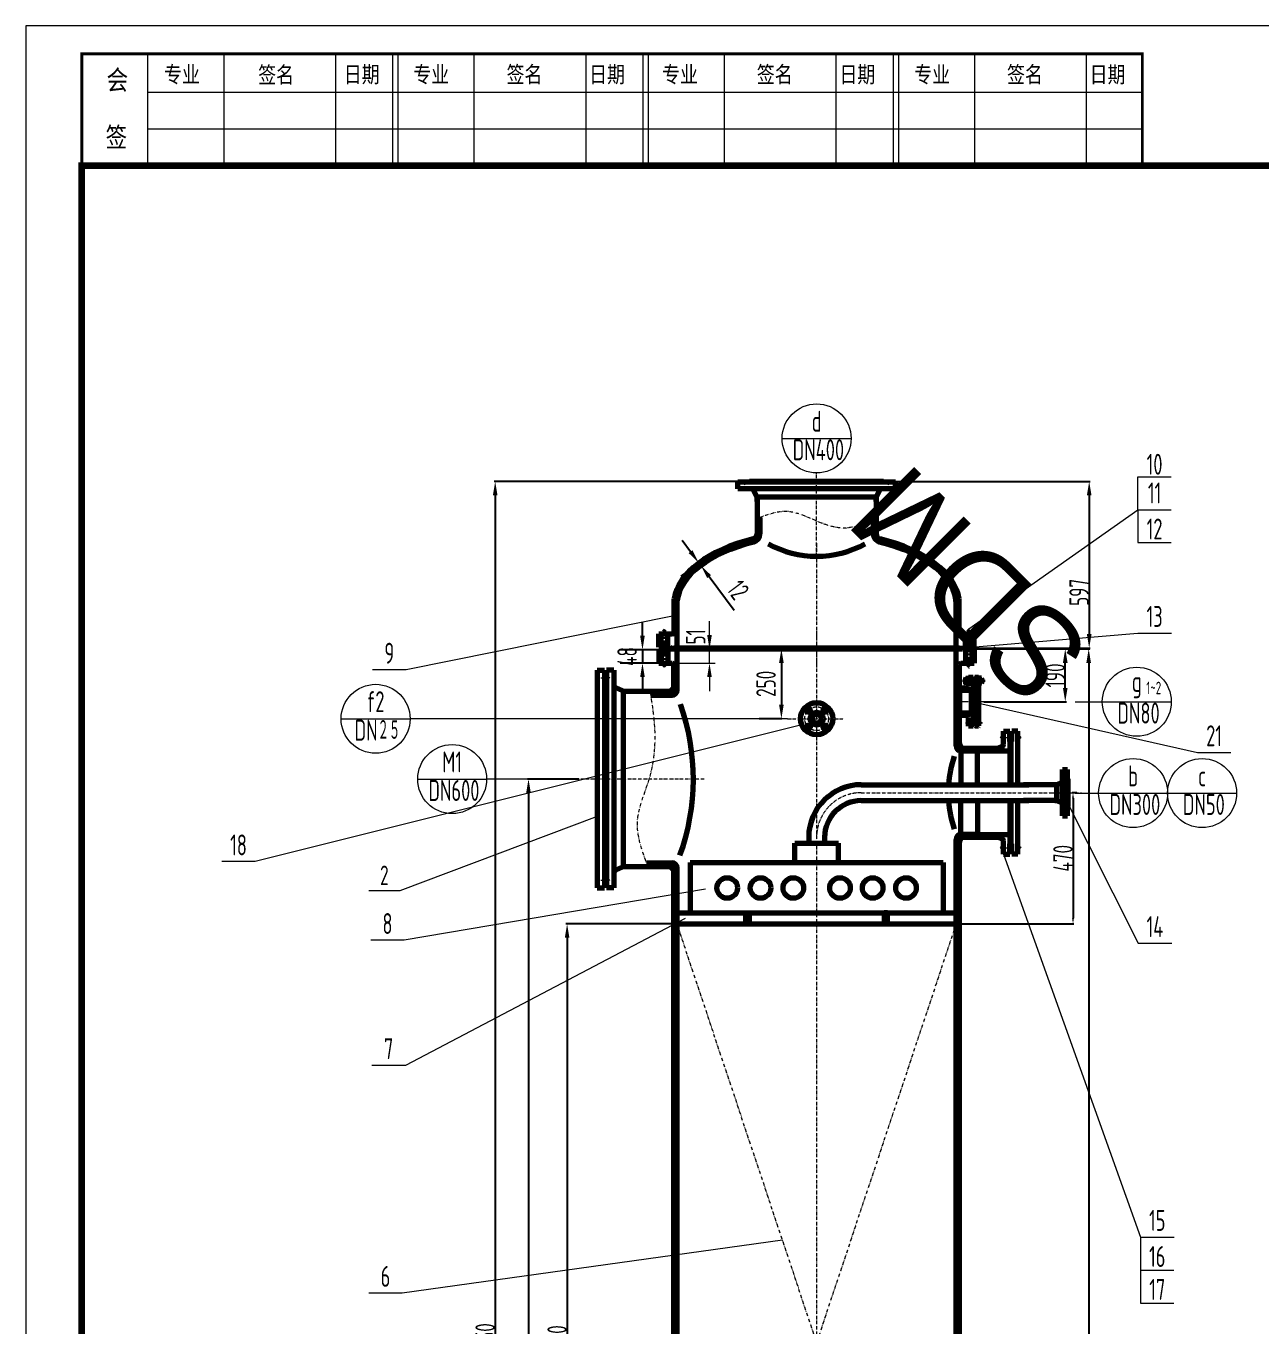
# Model space of a CAD drawing. Header units: millimetres. Extents: x -111403 to -40877, y -22 to 26358.
# Drawn here: x -58305 to -53883, y 18546 to 23200 of the extents above; entities that cross this region are included whole.
import ezdxf
from ezdxf.enums import TextEntityAlignment as Align

# ---------------------------------------------------------------- set-up
doc = ezdxf.new("R2010")
doc.units = ezdxf.units.MM
doc.header["$PDMODE"] = 34
doc.header["$PDSIZE"] = -6
for name, pattern in [('ACAD_ISO10W100', [18.7, 12, -3, 0.7, -3]), ('ACAD_ISO12W100', [22.4, 12, -3, 0.7, -3, 0.7, -3]), ('CENTER', [50.8, 31.75, -6.35, 6.35, -6.35]), ('点划线', [18.5, 15, -1.5, 0.5, -1.5])]:
    doc.linetypes.add(name, pattern=pattern)
doc.layers.get('0').update_dxf_attribs({"lineweight": 20})
for name, color, linetype, lineweight in [('1', 7, 'Continuous', 15), ('3', 1, '点划线', 15), ('TK', 7, 'Continuous', 20), ('中粗线', 4, 'Continuous', 35), ('双点划线', 3, 'ACAD_ISO12W100', 18), ('标注', 7, 'Continuous', 18), ('粗实线', 2, 'Continuous', 70), ('细线', 4, 'Continuous', 13)]:
    doc.layers.add(name, color=color, linetype=linetype, lineweight=lineweight)
doc.layers.add('SDMDI', color=253, linetype='Continuous')
doc.styles.add('HGCAD', font='gbenor.shx', dxfattribs={"width": 0.75, "bigfont": 'gbcbig.shx'})
doc.styles.add('sdmdi', font='STCAIYUN.TTF', dxfattribs={"height": 16})
doc.styles.add('宋体', font='SimSun.ttf', dxfattribs={"width": 0.7})
doc.dimstyles.new('HGCAD$0', dxfattribs={"dimtxt": 20, "dimasz": 16, "dimexe": 4, "dimexo": 1, "dimgap": 1, "dimtad": 1, "dimtoh": 1, "dimdec": 0, "dimdsep": 46, "dimtxsty": 'HGCAD', "dimcen": 0, "dimadec": 1, "dimazin": 0, "dimtfac": 1, "dimtdec": 0, "dimtmove": 0, "dimatfit": 1, "dimfxl": 0, "dimarcsym": 0})

# ---------------------------------------------------------------- blocks, each defined once
blk = doc.blocks.new('*D22')
at = {"layer": 'Defpoints', "color": 0, "ltscale": 50}
for p in [(-55972.3, 19983.2), (-56366.4, 16983.2), (-55947.1, 16983.2)]:
    blk.add_point(p, dxfattribs=at)
at = {"layer": '标注', "color": 0, "lineweight": -2, "ltscale": 50}
for p, q in [((-55973.3, 19983.2), (-56370.4, 19983.2)), ((-56366.4, 19933.2), (-56366.4, 17033.2)), ((-55948.1, 16983.2), (-56370.4, 16983.2))]:
    blk.add_line(p, q, dxfattribs=at)
at = {"layer": '标注', "color": 0, "ltscale": 50}
for points in [[(-56374.7, 19933.2), (-56358.1, 19933.2), (-56366.4, 19983.2)], [(-56374.7, 17033.2), (-56358.1, 17033.2), (-56366.4, 16983.2)]]:
    blk.add_solid(points, dxfattribs=at)
at = {"layer": '标注', "color": 0, "ltscale": 50, "insert": (-56402.4, 18483.2), "char_height": 70, "attachment_point": 5, "rotation": 90, "style": 'HGCAD'}
blk.add_mtext('3000', dxfattribs=at)
blk = doc.blocks.new('*D25')
at = {"layer": 'Defpoints', "color": 0}
for p in [(-54539.2, 20453.2), (-55015.7, 19983.2), (-54553.6, 19983.2)]:
    blk.add_point(p, dxfattribs=at)
at = {"layer": '标注', "color": 0, "lineweight": -2}
for p, q in [((-54540.2, 20453.2), (-54557.1, 20453.2)), ((-54553.6, 20433.2), (-54553.6, 20003.2)), ((-55014.7, 19983.2), (-54550.1, 19983.2))]:
    blk.add_line(p, q, dxfattribs=at)
at = {"layer": '标注', "color": 0}
for points in [[(-54557, 20433.2), (-54550.3, 20433.2), (-54553.6, 20453.2)], [(-54557, 20003.2), (-54550.3, 20003.2), (-54553.6, 19983.2)]]:
    blk.add_solid(points, dxfattribs=at)
at = {"layer": '标注', "color": 0, "insert": (-54589.6, 20218.2), "char_height": 70, "attachment_point": 5, "rotation": 90, "style": 'HGCAD'}
blk.add_mtext('470', dxfattribs=at)
blk = doc.blocks.new('*D26')
at = {"layer": 'Defpoints', "color": 0, "ltscale": 50}
for p in [(-55659.1, 21568.2), (-56624.1, 15418.2), (-56072.3, 15418.2)]:
    blk.add_point(p, dxfattribs=at)
at = {"layer": '标注', "color": 0, "lineweight": -2, "ltscale": 50}
for p, q in [((-55660.1, 21568.2), (-56628.1, 21568.2)), ((-56624.1, 21518.2), (-56624.1, 15468.2)), ((-56073.3, 15418.2), (-56628.1, 15418.2))]:
    blk.add_line(p, q, dxfattribs=at)
at = {"layer": '标注', "color": 0, "ltscale": 50}
for points in [[(-56632.5, 21518.2), (-56615.8, 21518.2), (-56624.1, 21568.2)], [(-56632.5, 15468.2), (-56615.8, 15468.2), (-56624.1, 15418.2)]]:
    blk.add_solid(points, dxfattribs=at)
at = {"layer": '标注', "color": 0, "ltscale": 50, "insert": (-56660.1, 18493.2), "char_height": 70, "attachment_point": 5, "rotation": 90, "style": 'HGCAD'}
blk.add_mtext('6150', dxfattribs=at)
blk = doc.blocks.new('*D29')
at = {"layer": 'Defpoints', "color": 0, "ltscale": 50}
for p in [(-54949.8, 20968.2), (-54872.3, 15418.2), (-54497.4, 15418.2)]:
    blk.add_point(p, dxfattribs=at)
at = {"layer": '标注', "color": 0, "lineweight": -2, "ltscale": 50}
for p, q in [((-54948.8, 20968.2), (-54493.4, 20968.2)), ((-54497.4, 20918.2), (-54497.4, 15468.2)), ((-54871.3, 15418.2), (-54493.4, 15418.2))]:
    blk.add_line(p, q, dxfattribs=at)
at = {"layer": '标注', "color": 0, "ltscale": 50}
for points in [[(-54505.7, 20918.2), (-54489.1, 20918.2), (-54497.4, 20968.2)], [(-54505.7, 15468.2), (-54489.1, 15468.2), (-54497.4, 15418.2)]]:
    blk.add_solid(points, dxfattribs=at)
at = {"layer": '标注', "color": 0, "ltscale": 50, "insert": (-54533.4, 18193.2), "char_height": 70, "attachment_point": 5, "rotation": 90, "style": 'HGCAD'}
blk.add_mtext('5550', dxfattribs=at)
blk = doc.blocks.new('*D39')
at = {"layer": 'Defpoints', "color": 0, "ltscale": 50}
for p in [(-55232.3, 21568.2), (-54949.8, 20971.2), (-54495.6, 20971.2)]:
    blk.add_point(p, dxfattribs=at)
at = {"layer": '标注', "color": 0, "lineweight": -2, "ltscale": 50}
for p, q in [((-55231.3, 21568.2), (-54491.6, 21568.2)), ((-54495.6, 21518.2), (-54495.6, 21021.2)), ((-54948.8, 20971.2), (-54491.6, 20971.2))]:
    blk.add_line(p, q, dxfattribs=at)
at = {"layer": '标注', "color": 0, "ltscale": 50}
for points in [[(-54503.9, 21518.2), (-54487.3, 21518.2), (-54495.6, 21568.2)], [(-54503.9, 21021.2), (-54487.3, 21021.2), (-54495.6, 20971.2)]]:
    blk.add_solid(points, dxfattribs=at)
at = {"layer": '标注', "color": 0, "ltscale": 50, "insert": (-54531.6, 21171), "char_height": 70, "attachment_point": 5, "rotation": 90, "style": 'HGCAD'}
blk.add_mtext('597', dxfattribs=at)
blk = doc.blocks.new('*D42')
at = {"layer": 'Defpoints', "color": 0, "ltscale": 50}
for p in [(-56323.7, 20502.2), (-56504.8, 15418.2), (-56323.7, 15418.2)]:
    blk.add_point(p, dxfattribs=at)
at = {"layer": '标注', "color": 0, "lineweight": -2, "ltscale": 50}
for p, q in [((-56324.7, 20502.2), (-56508.8, 20502.2)), ((-56504.8, 20452.2), (-56504.8, 15468.2)), ((-56324.7, 15418.2), (-56508.8, 15418.2))]:
    blk.add_line(p, q, dxfattribs=at)
at = {"layer": '标注', "color": 0, "ltscale": 50}
for points in [[(-56513.1, 20452.2), (-56496.5, 20452.2), (-56504.8, 20502.2)], [(-56513.1, 15468.2), (-56496.5, 15468.2), (-56504.8, 15418.2)]]:
    blk.add_solid(points, dxfattribs=at)
at = {"layer": '标注', "color": 0, "ltscale": 50, "insert": (-56540.8, 17960.2), "char_height": 70, "attachment_point": 5, "rotation": 90, "style": 'HGCAD'}
blk.add_mtext('5085', dxfattribs=at)
blk = doc.blocks.new('*D72')
at = {"layer": 'Defpoints', "color": 0, "ltscale": 50}
for p in [(-55894.2, 21276.6), (-55887.4, 21267.5), (-55887.4, 21267.5)]:
    blk.add_point(p, dxfattribs=at)
at = {"layer": '标注', "color": 0, "lineweight": -2, "ltscale": 50}
for p, q in [((-55924.1, 21316.7), (-55953.9, 21356.8)), ((-55894.2, 21276.6), (-55887.4, 21267.5)), ((-55910.3, 21264.7), (-55958.4, 21228.9)), ((-55903.5, 21255.6), (-55951.6, 21219.8)), ((-55857.6, 21227.4), (-55767.6, 21106.7))]:
    blk.add_line(p, q, dxfattribs=at)
at = {"layer": '标注', "color": 0, "ltscale": 50}
for points in [[(-55917.4, 21321.7), (-55930.8, 21311.8), (-55894.2, 21276.6)], [(-55850.9, 21232.4), (-55864.3, 21222.5), (-55887.4, 21267.5)]]:
    blk.add_solid(points, dxfattribs=at)
at = {"layer": '标注', "color": 0, "ltscale": 50, "insert": (-55753.6, 21179.9), "char_height": 70, "attachment_point": 5, "rotation": 306.6778, "style": 'HGCAD'}
blk.add_mtext('12', dxfattribs=at)
blk = doc.blocks.new('*D73')
at = {"layer": 'Defpoints', "color": 0, "ltscale": 50}
for p in [(-55514.1, 20968.2), (-55598.6, 20718.2), (-55577.1, 20718.2)]:
    blk.add_point(p, dxfattribs=at)
at = {"layer": '标注', "color": 0, "lineweight": -2, "ltscale": 50}
for p, q in [((-55534.1, 20968.2), (-55678.6, 20968.2)), ((-55598.6, 20918.2), (-55598.6, 20768.2)), ((-55597.1, 20718.2), (-55678.6, 20718.2))]:
    blk.add_line(p, q, dxfattribs=at)
at = {"layer": '标注', "color": 0, "ltscale": 50}
for points in [[(-55606.9, 20918.2), (-55590.3, 20918.2), (-55598.6, 20968.2)], [(-55606.9, 20768.2), (-55590.3, 20768.2), (-55598.6, 20718.2)]]:
    blk.add_solid(points, dxfattribs=at)
at = {"layer": '标注', "color": 0, "ltscale": 50, "insert": (-55653.6, 20843.2), "char_height": 70, "attachment_point": 5, "rotation": 90, "style": 'HGCAD'}
blk.add_mtext('250', dxfattribs=at)
blk = doc.blocks.new('*D75')
at = {"layer": 'Defpoints', "color": 0, "ltscale": 50}
for p in [(-54859.9, 20968.2), (-54581.4, 20968.2), (-54874.2, 20778.7)]:
    blk.add_point(p, dxfattribs=at)
at = {"layer": '标注', "color": 0, "lineweight": -2, "ltscale": 50}
for p, q in [((-54858.9, 20968.2), (-54577.4, 20968.2)), ((-54581.4, 20828.7), (-54581.4, 20918.2)), ((-54873.2, 20778.7), (-54577.4, 20778.7))]:
    blk.add_line(p, q, dxfattribs=at)
at = {"layer": '标注', "color": 0, "ltscale": 50}
for points in [[(-54589.7, 20918.2), (-54573, 20918.2), (-54581.4, 20968.2)], [(-54589.7, 20828.7), (-54573, 20828.7), (-54581.4, 20778.7)]]:
    blk.add_solid(points, dxfattribs=at)
at = {"layer": '标注', "color": 0, "ltscale": 50, "insert": (-54617.4, 20873.4), "char_height": 70, "attachment_point": 5, "rotation": 90, "style": 'HGCAD'}
blk.add_mtext('190', dxfattribs=at)
blk = doc.blocks.new('*D89')
at = {"layer": 'Defpoints', "color": 0, "ltscale": 50}
for p in [(-56017.3, 20965.2), (-56096.4, 20917.2), (-56017.3, 20917.2)]:
    blk.add_point(p, dxfattribs=at)
at = {"layer": '标注', "color": 0, "lineweight": -2, "ltscale": 50}
for p, q in [((-56096.4, 21015.2), (-56096.4, 21065.2)), ((-56037.3, 20965.2), (-56176.4, 20965.2)), ((-56096.4, 20965.2), (-56096.4, 20917.2)), ((-56037.3, 20917.2), (-56176.4, 20917.2)), ((-56096.4, 20867.2), (-56096.4, 20817.2))]:
    blk.add_line(p, q, dxfattribs=at)
at = {"layer": '标注', "color": 0, "ltscale": 50}
for points in [[(-56104.7, 21015.2), (-56088.1, 21015.2), (-56096.4, 20965.2)], [(-56104.7, 20867.2), (-56088.1, 20867.2), (-56096.4, 20917.2)]]:
    blk.add_solid(points, dxfattribs=at)
at = {"layer": '标注', "color": 0, "ltscale": 50, "insert": (-56151.4, 20941.2), "char_height": 70, "attachment_point": 5, "rotation": 90, "style": 'HGCAD'}
blk.add_mtext('48', dxfattribs=at)

msp = doc.modelspace()

# ---------------------------------------------------------------- hatches: boundary and pattern name
at = {"layer": '细线'}
h = msp.add_hatch(dxfattribs=at)
h.set_pattern_fill('ANSI37', color=256, scale=0.25, style=0)
h.set_pattern_definition([(45, (-14718.15694, 14612.3293), (-0.561266008, 0.561266008), []), (135, (-14718.15694, 14612.3293), (-0.561266008, -0.561266008), [])])
h.paths.add_polyline_path([(-55994.8126, 20971.1989), (-55994.8126, 20968.1989), (-55972.9892, 20968.1989), (-55972.9892, 20971.1989)])
h.paths.add_polyline_path([(-54949.8126, 20968.1989), (-54949.8126, 20971.1989), (-54971.6361, 20971.1989), (-54971.6361, 20968.1989)])
h = msp.add_hatch(dxfattribs=at)
h.set_pattern_fill('ANSI37', color=256, scale=0.25, angle=-90, style=0)
h.set_pattern_definition([(315, (-72255.961, -32168.6314), (0.561266008, 0.561266008), []), (45, (-72255.961, -32168.6314), (-0.561266008, 0.561266008), [])])
h.paths.add_polyline_path([(-54898.3126, 20827.1989), (-54900.3126, 20827.1989), (-54900.3126, 20819.1989), (-54898.3126, 20819.1989)])
h.paths.add_polyline_path([(-54898.3126, 20738.1989), (-54900.3126, 20738.1989), (-54900.3126, 20730.1989), (-54898.3126, 20730.1989)])
h.paths.add_polyline_path([(-54915.3126, 20738.1989), (-54917.3126, 20738.1989), (-54917.3126, 20730.1989), (-54915.3126, 20730.1989)])
h.paths.add_polyline_path([(-54917.3126, 20819.1989), (-54915.3126, 20819.1989), (-54915.3126, 20827.1989), (-54917.3126, 20827.1989)])
h = msp.add_hatch(dxfattribs=at)
h.set_pattern_fill('JIS_STN_1E', color=256, scale=10, angle=-90, style=0)
h.set_pattern_definition([(315, (-72255.961, -32168.631), (7.0710678, 7.0710678), []), (315, (-72255.961, -32175.681), (7.0710678, 7.0710678), [10, -5])])
h.paths.add_polyline_path([(-54900.3126, 20826.1989), (-54915.3126, 20826.1989), (-54915.3126, 20778.6989), (-54900.3126, 20778.6989)])
h.paths.add_polyline_path([(-54900.3126, 20778.6989), (-54915.3126, 20778.6989), (-54915.3126, 20731.1989), (-54900.3126, 20731.1989)])
h = msp.add_hatch(dxfattribs=at)
h.set_pattern_fill('ANSI37', color=256, scale=0.25, style=0)
h.set_pattern_definition([(45, (-14738.15694, 14252.3293), (-0.561266008, 0.561266008), []), (135, (-14738.15694, 14252.3293), (-0.561266008, -0.561266008), [])])
h.paths.add_polyline_path([(-54778.3126, 20602.6989), (-54775.3126, 20602.6989), (-54775.3126, 20636.1989), (-54778.3126, 20636.1989)])
h.paths.add_polyline_path([(-54778.3126, 20270.1989), (-54775.3126, 20270.1989), (-54775.3126, 20303.6989), (-54778.3126, 20303.6989)])

# ---------------------------------------------------------------- linework, layer by layer
at = {"color": 7, "linetype": 'Continuous'}
for p, q in [((-54925.5325, 20857.8869), (-54925.5325, 20858.6989)), ((-54894.0626, 20857.8869), (-54894.0626, 20858.6989)), ((-54925.5325, 20848.6989), (-54925.5325, 20849.5109)), ((-54894.0626, 20848.6989), (-54894.0626, 20849.5109))]:
    msp.add_line(p, q, dxfattribs=at)
msp.add_arc((-54923.4271, 20853.6989), 15.2855, 162.4120462, 197.5879538)
at = {"layer": '1'}
for p, q in [((-54938.7126, 20857.8869), (-54940.6246, 20857.8869)), ((-54938.7126, 20857.8869), (-54940.6246, 20857.8869)), ((-54938.7126, 20849.5109), (-54940.6246, 20849.5109)), ((-54938.7126, 20849.5109), (-54940.6246, 20849.5109))]:
    msp.add_line(p, q, dxfattribs=at)
at = {"layer": '3'}
for p, q in [((-54873.6708, 20853.6989), (-54945.4624, 20853.6989)), ((-54874.2294, 20778.6989), (-54980.6853, 20778.6989)), ((-54938.518, 20703.6989), (-54878.268, 20703.6989))]:
    msp.add_line(p, q, dxfattribs=at)
at = {"layer": 'TK'}
msp.add_lwpolyline([(-58305.4435, 23200.3776), (-58305.4435, 11320.3776), (-49905.4435, 11320.3776), (-49905.4435, 23200.3776)], close=True, dxfattribs=at)
at = {"layer": 'TK', "color": 1, "const_width": 10}
msp.add_lwpolyline([(-54305.4435, 23100.3776), (-58105.4435, 23100.3776), (-58105.4435, 22700.3776), (-54305.4435, 22700.3776)], close=True, dxfattribs=at)
at = {"layer": 'TK', "color": 4, "linetype": 'Continuous'}
for points in [[(-57869.4735, 23095.0634), (-57869.4735, 22700.1352)], [(-57596.8345, 23095.0634), (-57596.8345, 22700.1352)], [(-57196.454, 23095.0634), (-57196.454, 22700.1352)], [(-56991.815, 23095.0634), (-56991.815, 22700.1352)], [(-56972.8008, 23095.0634), (-56972.8008, 22700.1352)], [(-56700.1619, 23095.0634), (-56700.1619, 22700.1352)], [(-56299.7813, 23095.0634), (-56299.7813, 22700.1352)], [(-56095.1423, 23095.0634), (-56095.1423, 22700.1352)], [(-56076.1281, 23095.0634), (-56076.1281, 22700.1352)], [(-55803.4892, 23095.0634), (-55803.4892, 22700.1352)], [(-55403.1086, 23095.0634), (-55403.1086, 22700.1352)], [(-55198.4696, 23095.0634), (-55198.4696, 22700.1352)], [(-55179.4554, 23094.821), (-55179.4554, 22699.8928)], [(-54906.8165, 23094.821), (-54906.8165, 22699.8928)], [(-54506.4359, 23094.821), (-54506.4359, 22699.8928)], [(-57869.4735, 22963.4206), (-54305.4435, 22963.4206)], [(-57869.4735, 22831.7779), (-54305.4435, 22831.7779)]]:
    msp.add_lwpolyline(points, dxfattribs=at)
at = {"layer": 'TK'}
msp.add_lwpolyline([(-58105.4435, 22700.3776, 24, 24, 0), (-58105.4435, 11520.3776, 24, 24, 0), (-50105.4435, 11520.3776, 24, 24, 0), (-50105.4435, 22700.3776, 24, 24, 0)], format="xyseb", close=True, dxfattribs=at)
at = {"layer": '中粗线'}
for p, q in [((-56022.1134, 21026.5894), (-56012.747, 21036.5174)), ((-56012.934, 21026.4194), (-56021.9263, 21036.6874)), ((-54922.5119, 21026.5894), (-54931.8783, 21036.5174)), ((-54931.6912, 21026.4194), (-54922.6989, 21036.6874)), ((-56022.1134, 20904.7492), (-56012.747, 20914.6772)), ((-56012.934, 20904.5792), (-56021.9263, 20914.8472)), ((-54922.5119, 20904.7492), (-54931.8783, 20914.6772)), ((-54931.6912, 20904.5792), (-54922.6989, 20914.8472)), ((-54804.8394, 20646.2505), (-54811.6446, 20655.0353)), ((-54805.2007, 20654.6808), (-54811.6446, 20646.3624)), ((-54741.8552, 20646.3064), (-54748.6604, 20655.0913)), ((-54742.2165, 20654.7368), (-54748.6604, 20646.4183)), ((-54804.8394, 20260.1473), (-54811.6446, 20251.3624)), ((-54805.2007, 20251.7169), (-54811.6446, 20260.0353)), ((-54741.8552, 20260.0913), (-54748.6604, 20251.3064)), ((-54742.2165, 20251.6609), (-54748.6604, 20259.9794))]:
    msp.add_line(p, q, dxfattribs=at)
at = {"layer": '双点划线', "color": 1, "linetype": 'ACAD_ISO10W100'}
for p, q in [((-54813.8479, 20650.6989), (-54739.2796, 20650.6989)), ((-54596.3126, 20515.6989), (-54568.3126, 20515.6989)), ((-54625.3126, 20453.1989), (-54563.3126, 20453.1989)), ((-54596.3126, 20390.6989), (-54568.3126, 20390.6989)), ((-54813.8479, 20255.6989), (-54739.2796, 20255.6989))]:
    msp.add_line(p, q, dxfattribs=at)
at = {"layer": '双点划线', "color": 7}
for p, q in [((-54972.3126, 19983.1989), (-55972.3126, 16983.1989)), ((-54972.3126, 16983.1989), (-55972.3126, 19983.1989))]:
    msp.add_line(p, q, dxfattribs=at)
at = {"layer": '双点划线'}
for points in [[(-55259.3126, 21435.5018), (-55376.0133, 21401.2281), (-55472.3126, 21426.439), (-55578.9526, 21460.6249), (-55685.3126, 21435.5018)], [(-56076.0479, 20187.1989), (-56114.1382, 20350.857), (-56072.1803, 20502.1989), (-56051.0565, 20662.2606), (-56068.3126, 20817.1989)]]:
    msp.add_spline(points, degree=3, dxfattribs=at)
at = {"layer": '标注', "ltscale": 50}
for p, q in [((-55595.8867, 21722.5435), (-55348.7385, 21722.5435)), ((-54321.2916, 21585.2617), (-54202.3963, 21585.2617)), ((-54321.2916, 21467.2389), (-54321.2916, 21585.2617)), ((-54927.3126, 21040.7279), (-54321.2916, 21467.2389)), ((-54321.2916, 21467.2389), (-54201.2916, 21467.2389)), ((-54321.2916, 21467.2389), (-54321.2916, 21349.2161)), ((-54321.2916, 21349.2161), (-54202.3963, 21349.2161)), ((-55982.9432, 21087.3483), (-56943.5021, 20892.9953)), ((-55856.1912, 21018.1989), (-55856.1912, 21068.1989)), ((-54960.3126, 20971.1989), (-54321.1123, 21024.7535)), ((-54321.1123, 21024.7535), (-54201.1123, 21024.7535)), ((-55952.3126, 20968.1989), (-55836.1912, 20968.1989)), ((-55856.1912, 20917.1989), (-55856.1912, 20968.1989)), ((-55970.3126, 20917.1989), (-55836.1912, 20917.1989)), ((-56943.5021, 20892.9953), (-57063.5021, 20892.9953)), ((-55856.1912, 20867.1989), (-55856.1912, 20817.1989)), ((-54891.3126, 20774.1776), (-54108.0708, 20597.008)), ((-54546.0774, 20778.8453), (-54331.9667, 20779.0624)), ((-54448.6295, 20778.9308), (-54201.4814, 20778.9308)), ((-57176.1263, 20717.8369), (-56928.9781, 20717.8369)), ((-55577.1159, 20718.1989), (-56930.4078, 20718.1989)), ((-55525.4826, 20696.3082), (-57483.7596, 20206.0814)), ((-54936.9997, 20707.4189), (-54931.0756, 20699.9424)), ((-54931.7196, 20707.1611), (-54936.8709, 20698.911)), ((-54887.3038, 20707.4189), (-54881.3798, 20699.9424)), ((-54882.0237, 20707.1611), (-54887.1751, 20698.911)), ((-54108.0708, 20597.008), (-53988.0708, 20597.008)), ((-56901.8498, 20501.8369), (-56654.7017, 20501.8369)), ((-56323.6805, 20502.1989), (-56656.1313, 20502.1989)), ((-54591.3126, 20453.1989), (-54320.0147, 19913.4053)), ((-54546.0774, 20451.5905), (-54331.9667, 20451.8075)), ((-54461.7675, 20451.676), (-54214.6193, 20451.676)), ((-54214.6193, 20451.676), (-53967.4711, 20451.676)), ((-56258.5462, 20368.2249), (-56965.3023, 20101.0037)), ((-57483.7596, 20206.0814), (-57603.7596, 20206.0814)), ((-54802.3126, 20233.1989), (-54311.7063, 18860.6348)), ((-56965.3023, 20101.0037), (-57077.3023, 20101.0037)), ((-55870.3296, 20107.3954), (-56950.0965, 19924.2825)), ((-55943.8198, 20002.6407), (-56945.9975, 19476.0437)), ((-56950.0965, 19924.2825), (-57070.0965, 19924.2825)), ((-54320.0147, 19913.4053), (-54200.0147, 19913.4053)), ((-56945.9975, 19476.0437), (-57065.9975, 19476.0437)), ((-54311.7063, 18860.6348), (-54191.7063, 18860.6348)), ((-54311.7063, 18860.6348), (-54311.7063, 18742.612)), ((-55594.3758, 18849.3885), (-56957.3047, 18660.1766)), ((-54311.7063, 18742.612), (-54192.811, 18742.612)), ((-54311.7063, 18742.612), (-54311.7063, 18624.5892)), ((-56957.3047, 18660.1766), (-57077.3047, 18660.1766)), ((-54311.7063, 18624.5892), (-54192.811, 18624.5892))]:
    msp.add_line(p, q, dxfattribs=at)
at = {"layer": '标注', "color": 1, "linetype": 'ACAD_ISO10W100'}
for p, q in [((-55729.8126, 21537.2018), (-55729.8126, 21571.2018)), ((-55472.3126, 21300.2048), (-55472.3126, 21597.5018)), ((-55214.8126, 21537.2018), (-55214.8126, 21571.2018)), ((-55472.3126, 21346.6487), (-55472.3126, 15400.7589)), ((-56263.5462, 20864.6989), (-56227.5462, 20864.6989)), ((-56194.5462, 20864.6989), (-56230.5462, 20864.6989)), ((-55577.1159, 20718.1989), (-55373.8564, 20718.1989)), ((-55511.557, 20757.4433), (-55493.1723, 20739.0585)), ((-55433.0682, 20757.4433), (-55451.453, 20739.0585)), ((-55511.557, 20678.9544), (-55493.1723, 20697.3392)), ((-55433.0682, 20678.9544), (-55451.453, 20697.3392)), ((-55875.369, 20502.1989), (-56323.6805, 20502.1989)), ((-55312.3126, 20453.1989), (-54523.3126, 20453.1989)), ((-56263.5462, 20139.6989), (-56227.5462, 20139.6989)), ((-56194.5462, 20139.6989), (-56230.5462, 20139.6989))]:
    msp.add_line(p, q, dxfattribs=at)
at = {"layer": '标注', "color": 1, "linetype": 'CENTER'}
for p, q in [((-54927.3126, 21040.7279), (-54927.3126, 20898.5741)), ((-56017.3126, 20966.1989), (-56017.3126, 21037.8999)), ((-55472.3126, 21033.3432), (-55472.3126, 20909.1989)), ((-56017.3126, 20973.1989), (-56017.3126, 20902.3498))]:
    msp.add_line(p, q, dxfattribs=at)
at = {"layer": '标注', "linetype": 'Continuous', "ltscale": 50}
msp.add_line((-54937.3126, 20995.1989), (-54917.3126, 20995.1989), dxfattribs=at)
at = {"layer": '标注', "color": 7, "linetype": 'Continuous', "ltscale": 50}
for p, q in [((-54937.3126, 20982.6989), (-54935.9596, 20995.1989)), ((-54917.3126, 20982.6989), (-54918.6656, 20995.1989))]:
    msp.add_line(p, q, dxfattribs=at)
at = {"layer": '标注', "ltscale": 50}
for centre in [(-55472.3126, 21722.5435), (-54325.0555, 20778.9308), (-57052.5522, 20717.8369), (-56778.2757, 20501.8369), (-54338.1934, 20451.676), (-54091.0452, 20451.676)]:
    msp.add_circle(centre, 123.5741, dxfattribs=at)
at = {"layer": '标注', "color": 1, "linetype": 'ACAD_ISO10W100'}
msp.add_circle((-55472.3126, 20718.1989), 42.5, dxfattribs=at)
msp.add_arc((-55312.3126, 20293.1989), 160, 90, 180, dxfattribs=at)
at = {"layer": '标注', "ltscale": 50}
for points in [[(-55864.5245, 21018.1989), (-55847.8579, 21018.1989), (-55856.1912, 20968.1989)], [(-55864.5245, 20867.1989), (-55847.8579, 20867.1989), (-55856.1912, 20917.1989)]]:
    msp.add_solid(points, dxfattribs=at)
at = {"layer": '粗实线'}
for p, q in [((-55754.8126, 21542.2018), (-55754.8126, 21566.2018)), ((-55189.8126, 21566.2018), (-55754.8126, 21566.2018)), ((-55712.3126, 21568.2018), (-55712.3126, 21566.2018)), ((-55232.3126, 21568.2018), (-55712.3126, 21568.2018)), ((-55232.3126, 21566.2018), (-55232.3126, 21568.2018)), ((-55189.8126, 21542.2018), (-55189.8126, 21566.2018)), ((-55189.8126, 21542.2018), (-55754.8126, 21542.2018)), ((-55686.4891, 21514.4077), (-55698.4891, 21536.9077)), ((-55259.3126, 21512.2018), (-55685.3126, 21512.2018)), ((-55685.3126, 21512.2018), (-55685.3126, 21358.0169)), ((-55685.3126, 21496.2018), (-55685.3126, 21509.7018)), ((-55259.3126, 21512.2018), (-55259.3126, 21358.0169)), ((-55259.3126, 21496.2018), (-55259.3126, 21509.7018)), ((-55258.1361, 21514.4077), (-55246.1361, 21536.9077)), ((-55675.3126, 21439.2347), (-55675.3126, 21380.3776)), ((-55269.3126, 21431.0764), (-55269.3126, 21380.3776)), ((-55982.9432, 21027.3483), (-55982.9432, 21147.3483)), ((-55971.5363, 20971.1989), (-55971.528, 21142.1989)), ((-54961.682, 21027.3483), (-54961.682, 21147.3483)), ((-54972.8244, 20971.1989), (-54972.3126, 21128.1989)), ((-56037.3126, 21022.1989), (-55988.8826, 21022.1989)), ((-56037.3126, 20974.1989), (-56037.3126, 21022.1989)), ((-56028.8126, 20974.1989), (-56028.8126, 21022.1989)), ((-56005.8126, 20974.1989), (-56005.8126, 21022.1989)), ((-54955.7426, 21022.1989), (-54907.3126, 21022.1989)), ((-54938.8126, 20974.1989), (-54938.8126, 21022.1989)), ((-54915.8126, 20974.1989), (-54915.8126, 21022.1989)), ((-54907.3126, 20974.1989), (-54907.3126, 21022.1989)), ((-56037.3126, 20974.1989), (-55997.8126, 20974.1989)), ((-56037.3126, 20965.1989), (-55997.8126, 20965.1989)), ((-56037.3126, 20965.1989), (-56037.3126, 20917.1989)), ((-56028.8126, 20965.1989), (-56028.8126, 20917.1989)), ((-56005.8126, 20965.1989), (-56005.8126, 20917.1989)), ((-55994.8126, 20971.1989), (-55997.8126, 20974.1989)), ((-55994.8126, 20968.1989), (-55997.8126, 20965.1989)), ((-55994.8126, 20971.1989), (-54949.8126, 20971.1989)), ((-55994.8126, 20971.1989), (-54949.8126, 20971.1989)), ((-55994.8126, 20971.1989), (-55994.8126, 20968.1989)), ((-55994.8126, 20968.1989), (-54949.8126, 20968.1989)), ((-55984.3126, 20971.1989), (-54960.3126, 20971.1989)), ((-54960.3126, 20971.1989), (-55984.3126, 20971.1989)), ((-55984.3126, 20968.1989), (-54960.3126, 20968.1989)), ((-54960.3126, 20968.1989), (-55984.3126, 20968.1989)), ((-55972.9892, 20971.1989), (-55972.9892, 20968.1989)), ((-55972.3126, 20820.1989), (-55972.3126, 20968.1989)), ((-54972.3126, 20620.6989), (-54972.3126, 20968.1989)), ((-54971.6361, 20971.1989), (-54971.6361, 20968.1989)), ((-54949.8126, 20971.1989), (-54946.8126, 20974.1989)), ((-54949.8126, 20971.1989), (-54949.8126, 20968.1989)), ((-54949.8126, 20968.1989), (-54946.8126, 20965.1989)), ((-54907.3126, 20974.1989), (-54946.8126, 20974.1989)), ((-54907.3126, 20965.1989), (-54946.8126, 20965.1989)), ((-54938.8126, 20965.1989), (-54938.8126, 20917.1989)), ((-54915.8126, 20965.1989), (-54915.8126, 20917.1989)), ((-54907.3126, 20965.1989), (-54907.3126, 20917.1989)), ((-56037.3126, 20917.1989), (-55990.3126, 20917.1989)), ((-55984.3126, 20835.1989), (-55984.3126, 20911.1989)), ((-54960.3126, 20630.6989), (-54960.3126, 20911.1989)), ((-54954.3126, 20917.1989), (-54907.3126, 20917.1989)), ((-56258.5462, 20892.1989), (-56232.5462, 20892.1989)), ((-56258.5462, 20892.1989), (-56258.5462, 20112.1989)), ((-56232.5462, 20892.1989), (-56232.5462, 20112.1989)), ((-56199.5462, 20892.1989), (-56225.5462, 20892.1989)), ((-56225.5462, 20892.1989), (-56225.5462, 20112.1989)), ((-56199.5462, 20892.1989), (-56199.5462, 20112.1989)), ((-54939.8126, 20858.6989), (-54941.3126, 20857.1989)), ((-54941.3126, 20857.1989), (-54941.3126, 20850.1989)), ((-54938.7126, 20858.6989), (-54939.8126, 20858.6989)), ((-54938.7126, 20858.6989), (-54939.8126, 20858.6989)), ((-54939.8126, 20858.6989), (-54939.8126, 20848.6989)), ((-54937.9981, 20862.9365), (-54938.7126, 20861.6989)), ((-54938.7126, 20861.6989), (-54938.7126, 20845.6989)), ((-54938.7126, 20861.6989), (-54938.7126, 20845.6989)), ((-54937.9981, 20862.9365), (-54931.0271, 20862.9365)), ((-54937.9981, 20862.9365), (-54931.0271, 20862.9365)), ((-54937.9981, 20858.3177), (-54931.0271, 20858.3177)), ((-54931.0271, 20862.9365), (-54930.3126, 20861.6989)), ((-54930.7145, 20862.395), (-54930.3126, 20861.6989)), ((-54930.3126, 20843.6989), (-54930.3126, 20863.6989)), ((-54930.3126, 20863.6989), (-54928.3126, 20863.6989)), ((-54930.3126, 20861.6989), (-54930.3126, 20845.6989)), ((-54911.8126, 20866.1989), (-54928.3126, 20866.1989)), ((-54928.3126, 20846.1989), (-54928.3126, 20866.1989)), ((-54928.3126, 20858.6989), (-54928.3126, 20864.6989)), ((-54928.3126, 20863.6989), (-54928.3126, 20859.1989)), ((-54910.3126, 20859.1989), (-54928.3126, 20859.1989)), ((-54928.3126, 20858.6989), (-54891.3126, 20858.6989)), ((-54925.5325, 20858.6989), (-54925.5325, 20848.6989)), ((-54923.2825, 20858.6989), (-54923.2825, 20848.6989)), ((-54910.3126, 20864.6989), (-54911.8126, 20866.1989)), ((-54910.3126, 20858.6989), (-54910.3126, 20864.6989)), ((-54892.8126, 20866.1989), (-54905.3126, 20866.1989)), ((-54905.3126, 20858.6989), (-54905.3126, 20866.1989)), ((-54891.3126, 20859.1989), (-54905.3126, 20859.1989)), ((-54896.3126, 20858.6989), (-54896.3126, 20848.6989)), ((-54894.0626, 20858.6989), (-54894.0626, 20848.6989)), ((-54891.3126, 20864.6989), (-54892.8126, 20866.1989)), ((-54891.3126, 20864.6989), (-54891.3126, 20843.6989)), ((-54889.3126, 20863.6989), (-54891.3126, 20863.6989)), ((-54889.3126, 20843.6989), (-54889.3126, 20863.6989)), ((-54888.5981, 20862.9365), (-54889.3126, 20861.6989)), ((-54888.9107, 20862.395), (-54889.3126, 20861.6989)), ((-54889.3126, 20861.6989), (-54889.3126, 20845.6989)), ((-54881.6271, 20862.9365), (-54888.5981, 20862.9365)), ((-54881.6271, 20862.9365), (-54888.5981, 20862.9365)), ((-54881.6271, 20858.3177), (-54888.5981, 20858.3177)), ((-54881.6271, 20862.9365), (-54880.9126, 20861.6989)), ((-54880.9126, 20861.6989), (-54880.9126, 20845.6989)), ((-54880.9126, 20861.6989), (-54880.9126, 20845.6989)), ((-54880.9126, 20858.6989), (-54879.8126, 20858.6989)), ((-54879.8126, 20858.6989), (-54878.3126, 20857.1989)), ((-54879.8126, 20858.6989), (-54879.8126, 20848.6989)), ((-54878.3126, 20857.1989), (-54878.3126, 20850.1989)), ((-56232.5462, 20843.1989), (-56230.5462, 20843.1989)), ((-56230.5462, 20843.1989), (-56230.5462, 20161.1989)), ((-56227.5462, 20843.1989), (-56230.5462, 20843.1989)), ((-56230.5462, 20843.1989), (-56230.5462, 20161.1989)), ((-56225.5462, 20843.1989), (-56227.5462, 20843.1989)), ((-56227.5462, 20843.1989), (-56227.5462, 20161.1989)), ((-56167.8604, 20818.2198), (-56192.3898, 20829.0417)), ((-56165.5462, 20817.1989), (-56165.5462, 20187.1989)), ((-56164.3126, 20817.1989), (-56165.5462, 20817.1989)), ((-56164.3126, 20817.1989), (-55972.5644, 20817.1989)), ((-54936.3126, 20828.1989), (-54960.3126, 20828.1989)), ((-54960.3126, 20823.1989), (-54960.3126, 20734.1989)), ((-54915.3126, 20819.1989), (-54960.3126, 20819.1989)), ((-54941.3126, 20850.1989), (-54939.8126, 20848.6989)), ((-54939.8126, 20848.6989), (-54938.7126, 20848.6989)), ((-54939.8126, 20848.6989), (-54938.7126, 20848.6989)), ((-54938.7126, 20845.6989), (-54937.9981, 20844.4613)), ((-54937.9981, 20849.0801), (-54931.0271, 20849.0801)), ((-54937.9981, 20844.4613), (-54931.0271, 20844.4613)), ((-54937.9981, 20844.4613), (-54931.0271, 20844.4613)), ((-54930.3126, 20845.6989), (-54931.0271, 20844.4613)), ((-54930.3126, 20845.6989), (-54930.7145, 20845.0027)), ((-54928.3126, 20843.6989), (-54930.3126, 20843.6989)), ((-54891.3126, 20848.6989), (-54928.3126, 20848.6989)), ((-54910.3126, 20848.1989), (-54928.3126, 20848.1989)), ((-54928.3126, 20848.1989), (-54928.3126, 20843.6989)), ((-54928.3126, 20836.1989), (-54928.3126, 20843.6989)), ((-54917.3126, 20730.1989), (-54917.3126, 20827.1989)), ((-54910.3126, 20827.1989), (-54917.3126, 20827.1989)), ((-54915.3126, 20730.1989), (-54915.3126, 20827.1989)), ((-54900.3126, 20826.1989), (-54915.3126, 20826.1989)), ((-54910.3126, 20826.1989), (-54910.3126, 20848.6989)), ((-54905.3126, 20826.1989), (-54905.3126, 20848.6989)), ((-54891.3126, 20848.1989), (-54905.3126, 20848.1989)), ((-54898.3126, 20827.1989), (-54905.3126, 20827.1989)), ((-54900.3126, 20730.1989), (-54900.3126, 20827.1989)), ((-54895.3126, 20819.1989), (-54900.3126, 20819.1989)), ((-54898.3126, 20730.1989), (-54898.3126, 20827.1989)), ((-54895.3126, 20819.1989), (-54891.3126, 20823.1989)), ((-54895.3126, 20738.1989), (-54895.3126, 20819.1989)), ((-54891.3126, 20692.6989), (-54891.3126, 20843.6989)), ((-54891.3126, 20843.6989), (-54889.3126, 20843.6989)), ((-54889.3126, 20845.6989), (-54888.9107, 20845.0027)), ((-54889.3126, 20845.6989), (-54888.5981, 20844.4613)), ((-54881.6271, 20849.0801), (-54888.5981, 20849.0801)), ((-54881.6271, 20844.4613), (-54888.5981, 20844.4613)), ((-54881.6271, 20844.4613), (-54888.5981, 20844.4613)), ((-54880.9126, 20845.6989), (-54881.6271, 20844.4613)), ((-54879.8126, 20848.6989), (-54880.9126, 20848.6989)), ((-54878.3126, 20850.1989), (-54879.8126, 20848.6989)), ((-56065.9578, 20802.1989), (-55990.3126, 20802.1989)), ((-54915.3126, 20738.1989), (-54960.3126, 20738.1989)), ((-54936.3126, 20729.1989), (-54960.3126, 20729.1989)), ((-54928.3126, 20691.1989), (-54928.3126, 20721.1989)), ((-54910.3126, 20730.1989), (-54917.3126, 20730.1989)), ((-54900.3126, 20731.1989), (-54915.3126, 20731.1989)), ((-54910.3126, 20692.6989), (-54910.3126, 20731.1989)), ((-54905.3126, 20691.1989), (-54905.3126, 20731.1989)), ((-54898.3126, 20730.1989), (-54905.3126, 20730.1989)), ((-54895.3126, 20738.1989), (-54900.3126, 20738.1989)), ((-54895.3126, 20738.1989), (-54891.3126, 20734.1989)), ((-54910.3126, 20708.6989), (-54928.3126, 20708.6989)), ((-54910.3126, 20698.6989), (-54928.3126, 20698.6989)), ((-54911.8126, 20691.1989), (-54928.3126, 20691.1989)), ((-54911.8126, 20691.1989), (-54910.3126, 20692.6989)), ((-54891.3126, 20709.1989), (-54905.3126, 20709.1989)), ((-54905.3126, 20691.1989), (-54905.3126, 20703.6989)), ((-54891.3126, 20698.1989), (-54905.3126, 20698.1989)), ((-54892.8126, 20691.1989), (-54905.3126, 20691.1989)), ((-54892.8126, 20691.1989), (-54891.3126, 20692.6989)), ((-54802.3126, 20673.1989), (-54780.3126, 20673.1989)), ((-54802.3126, 20625.9237), (-54802.3126, 20673.1989)), ((-54780.3126, 20636.1989), (-54780.3126, 20673.1989)), ((-54751.3126, 20673.1989), (-54773.3126, 20673.1989)), ((-54773.3126, 20636.1989), (-54773.3126, 20673.1989)), ((-54751.3126, 20481.6989), (-54751.3126, 20673.1989)), ((-54778.3126, 20636.1989), (-54780.3126, 20636.1989)), ((-54778.3126, 20481.6989), (-54778.3126, 20636.1989)), ((-54778.3126, 20636.1989), (-54773.3126, 20636.1989)), ((-54778.3126, 20481.6989), (-54778.3126, 20636.1989)), ((-54775.3126, 20481.6989), (-54775.3126, 20636.1989)), ((-54970.4371, 20612.6989), (-54823.0574, 20612.6989)), ((-54954.3126, 20602.6989), (-54775.3126, 20602.6989)), ((-54823.0574, 20612.6989), (-54807.7312, 20618.3516)), ((-54591.3126, 20535.6989), (-54573.3126, 20535.6989)), ((-54591.3126, 20370.6989), (-54591.3126, 20535.6989)), ((-54573.3126, 20370.6989), (-54573.3126, 20535.6989)), ((-55312.3126, 20481.6989), (-54711.3126, 20481.6989)), ((-54611.3126, 20481.6989), (-54731.3126, 20481.6989)), ((-54619.3126, 20481.6989), (-54612.331, 20481.6989)), ((-54611.3126, 20424.6989), (-54611.3126, 20481.6989)), ((-54610.3753, 20482.0972), (-54594.3569, 20488.905)), ((-54571.3126, 20502.6989), (-54573.3126, 20502.6989)), ((-54571.3126, 20403.6989), (-54571.3126, 20502.6989)), ((-55312.3126, 20424.6989), (-54711.3126, 20424.6989)), ((-54778.3126, 20320.1989), (-54778.3126, 20424.6989)), ((-54778.3126, 20270.1989), (-54778.3126, 20424.6989)), ((-54775.3126, 20270.1989), (-54775.3126, 20424.6989)), ((-54751.3126, 20233.1989), (-54751.3126, 20424.6989)), ((-54611.3126, 20424.6989), (-54731.3126, 20424.6989)), ((-54619.3126, 20424.6989), (-54612.331, 20424.6989)), ((-54610.3753, 20424.3005), (-54594.3569, 20417.4927)), ((-54573.3126, 20403.6989), (-54571.3126, 20403.6989)), ((-54591.3126, 20370.6989), (-54573.3126, 20370.6989)), ((-54954.3126, 20303.6989), (-54775.3126, 20303.6989)), ((-55550.3927, 20272.7024), (-55394.2326, 20272.7024)), ((-55550.3927, 20203.1989), (-55550.3927, 20272.7024)), ((-55500.8126, 20293.1989), (-55500.8126, 20272.7024)), ((-55443.8126, 20293.1989), (-55443.8126, 20272.7024)), ((-55394.2326, 20203.1989), (-55394.2326, 20272.7024)), ((-54972.3126, 16354.1989), (-54972.3126, 20285.6989)), ((-54970.4371, 20293.6989), (-54823.0574, 20293.6989)), ((-54960.3126, 16354.1989), (-54960.3126, 20275.6989)), ((-54823.0574, 20293.6989), (-54807.7312, 20288.0461)), ((-54802.3126, 20233.1989), (-54802.3126, 20280.474)), ((-54780.3126, 20233.1989), (-54780.3126, 20270.1989)), ((-54780.3126, 20270.1989), (-54778.3126, 20270.1989)), ((-54778.3126, 20270.1989), (-54780.3126, 20270.1989)), ((-54773.3126, 20270.1989), (-54778.3126, 20270.1989)), ((-54778.3126, 20270.1989), (-54773.3126, 20270.1989)), ((-54773.3126, 20233.1989), (-54773.3126, 20270.1989)), ((-56081.6764, 20202.1989), (-55990.3126, 20202.1989)), ((-55925.372, 20203.1989), (-55019.2533, 20203.1989)), ((-55925.372, 20203.1989), (-55925.372, 20023.1989)), ((-55019.2533, 20203.1989), (-55019.2533, 20023.1989)), ((-54802.3126, 20233.1989), (-54780.3126, 20233.1989)), ((-54751.3126, 20233.1989), (-54773.3126, 20233.1989)), ((-56230.5462, 20161.1989), (-56232.5462, 20161.1989)), ((-56227.5462, 20161.1989), (-56230.5462, 20161.1989)), ((-56227.5462, 20161.1989), (-56225.5462, 20161.1989)), ((-56167.8604, 20186.1779), (-56192.3898, 20175.3561)), ((-55972.5644, 20187.1989), (-56165.5462, 20187.1989)), ((-55984.3126, 16371.1989), (-55984.3126, 20169.1989)), ((-55972.3126, 16356.1989), (-55972.3126, 20184.1989)), ((-56258.5462, 20112.1989), (-56232.5462, 20112.1989)), ((-56199.5462, 20112.1989), (-56225.5462, 20112.1989)), ((-55972.3126, 20023.1989), (-54972.3126, 20023.1989)), ((-55972.3126, 19983.1989), (-54972.3126, 19983.1989))]:
    msp.add_line(p, q, dxfattribs=at)
for points in [[(-54955.6754, 20481.6989), (-54895.6487, 20481.6989), (-54895.6487, 20602.6989), (-54955.6754, 20602.6989)], [(-54955.6754, 20424.6989), (-54895.6487, 20424.6989), (-54895.6487, 20303.6989), (-54955.6754, 20303.6989)], [(-55726.2733, 20023.1989), (-55713.8209, 20023.1989), (-55713.8209, 19983.1989), (-55726.2733, 19983.1989)], [(-55218.3519, 20023.1989), (-55230.8044, 20023.1989), (-55230.8044, 19983.1989), (-55218.3519, 19983.1989)]]:
    msp.add_lwpolyline(points, close=True, dxfattribs=at)
for centre, radius in [((-55472.3126, 20718.1989), 57.5), ((-55502.3647, 20748.2509), 7), ((-55472.3126, 20718.1989), 23), ((-55472.3126, 20718.1989), 16), ((-55442.2606, 20748.2509), 7), ((-55502.3647, 20688.1468), 7), ((-55442.2606, 20688.1468), 7), ((-55792.685, 20111.8178), 36.7826), ((-55673.1415, 20111.8178), 36.7826), ((-55555.8968, 20111.8178), 36.7826), ((-55388.7284, 20111.8178), 36.7826), ((-55271.4838, 20111.8178), 36.7826), ((-55151.9402, 20111.8178), 36.7826)]:
    msp.add_circle(centre, radius, dxfattribs=at)
for centre, radius, start, end in [((-55707.3126, 21532.2018), 10, 28.0724869, 90), ((-55695.3126, 21509.7018), 10, 0, 28.0724869), ((-55249.3126, 21509.7018), 10, 151.9275131, 180), ((-55237.3126, 21532.2018), 10, 90, 151.9275131), ((-55703.3126, 21380.5961), 18, 284.1734966, 0), ((-55705.3126, 21380.3776), 30, 284.1903256, 0), ((-55239.3126, 21380.3776), 30, 180, 255.8096744), ((-55241.3126, 21380.5961), 18, 180, 255.8265034), ((-55471.8479, 21659.7681), 359.5661, 241.0550026, 298.7968995), ((-55988.8826, 21028.1989), 6, 270, 351.8498598), ((-54955.7426, 21028.1989), 6, 188.1501402, 270), ((-55990.3126, 20911.1989), 6, 0, 90), ((-54954.3126, 20911.1989), 6, 90, 180), ((-54934.6233, 20860.6271), 4.0893, 145.6157525, 214.3842475), ((-54923.4271, 20853.6989), 15.2855, 162.4120462, 197.5879538), ((-54934.4019, 20860.6271), 4.0893, 25.6157525, 34.3842475), ((-54934.4019, 20860.6271), 4.0893, 325.6157525, 34.3842475), ((-54945.5981, 20853.6989), 15.2855, 342.4120462, 17.5879538), ((-54885.2233, 20860.6271), 4.0893, 145.6157525, 214.3842475), ((-54874.0271, 20853.6989), 15.2855, 162.4120462, 197.5879538), ((-54885.2233, 20860.6271), 4.0893, 145.6157525, 154.3842475), ((-54885.0019, 20860.6271), 4.0893, 325.6157525, 34.3842475), ((-54896.1981, 20853.6989), 15.2855, 342.4120462, 17.5879538), ((-56187.5462, 20840.0207), 12, 180, 246.1940565), ((-56163.0167, 20829.1989), 12, 246.1940565, 270), ((-56002.3126, 20835.1989), 18, 270, 0), ((-55990.3126, 20820.1989), 18, 270, 0), ((-54934.6233, 20846.7707), 4.0893, 145.6157525, 214.3842475), ((-54936.3126, 20836.1989), 8, 270, 0), ((-54934.4019, 20846.7707), 4.0893, 325.6157525, 34.3842475), ((-54885.2233, 20846.7707), 4.0893, 145.6157525, 214.3842475), ((-54885.0019, 20846.7707), 4.0893, 325.6157525, 34.3842475), ((-56713.5588, 20502.1989), 799.6536, 340.039197, 19.5538494), ((-54936.3126, 20721.1989), 8, 0, 90), ((-54954.3126, 20620.6989), 18, 180, 270), ((-54942.3126, 20630.6989), 18, 180, 270), ((-54810.3126, 20625.9237), 8, 288.82471, 0), ((-54598.6079, 20453.1989), 402.499, 161.0590755, 175.9396241), ((-55312.3126, 20293.1989), 188.5, 90, 180), ((-54612.331, 20486.6989), 5, 270, 293.025492), ((-54596.3126, 20493.5067), 5, 293.025492, 0), ((-55312.3126, 20293.1989), 131.5, 90, 180), ((-54598.6079, 20453.1989), 402.499, 184.0603759, 198.9073182), ((-54612.331, 20419.6989), 5, 66.974508, 90), ((-54596.3126, 20412.891), 5, 0, 66.974508), ((-54954.3126, 20285.6989), 18, 90, 180), ((-54942.3126, 20275.6989), 18, 90, 180), ((-54810.3126, 20280.474), 8, 0, 71.17529), ((-55990.3126, 20184.1989), 18, 0, 90), ((-56187.5462, 20164.377), 12, 113.8059435, 180), ((-56163.0167, 20175.1989), 12, 90, 113.8059435), ((-56002.3126, 20169.1989), 18, 0, 90)]:
    msp.add_arc(centre, radius, start, end, dxfattribs=at)
for major_axis, ratio, start_param, end_param in [((512, 0), 0.51171875, 2.029251747, 3.06843813), ((500, 0), 0.5, 2.03900826, 3.085563343), ((500, 0), 0.5, 0, 1.102584394), ((512, 0), 0.51171875, 0.073154524, 1.112340906)]:
    msp.add_ellipse((-55472.3126, 21128.1989), major_axis=major_axis, ratio=ratio, start_param=start_param, end_param=end_param, dxfattribs=at)
at = {"layer": '细线'}
for p, q in [((-54925.5325, 20857.8869), (-54928.2825, 20857.8869)), ((-54923.2825, 20858.6989), (-54925.5325, 20857.8869)), ((-54896.3126, 20858.6989), (-54894.0626, 20857.8869)), ((-54894.0626, 20857.8869), (-54891.3126, 20857.8869)), ((-54880.9126, 20857.8869), (-54879.0006, 20857.8869)), ((-54925.5325, 20849.5109), (-54928.2825, 20849.5109)), ((-54925.5325, 20849.5109), (-54923.2825, 20848.6989)), ((-54894.0626, 20849.5109), (-54896.3126, 20848.6989)), ((-54894.0626, 20849.5109), (-54891.3126, 20849.5109)), ((-54880.9126, 20849.5109), (-54879.0006, 20849.5109))]:
    msp.add_line(p, q, dxfattribs=at)

# ---------------------------------------------------------------- texts
at = {"layer": 'SDMDI', "style": 'sdmdi'}
msp.add_text('SDM', height=320, rotation=135, dxfattribs=at).set_placement((-54475.571, 20972.6301))
at = {"layer": 'TK', "color": 4, "style": '宋体', "width": 0.8}
for s, height, p in [('会', 70.4861, (-58016.4096, 22971.7018)), ('专业', 58.73845, (-57810.5538, 22997.3894)), ('签名', 58.73845, (-57473.3259, 22996.1112)), ('日期', 58.73845, (-57166.5089, 22997.3894)), ('专业', 58.73845, (-56917.4325, 22997.3894)), ('签名', 58.73845, (-56583.2615, 22997.3894)), ('日期', 58.73845, (-56287.3348, 22997.3894)), ('专业', 58.73845, (-56025.8774, 22997.3894)), ('签名', 58.73845, (-55686.5888, 22997.3894)), ('日期', 58.73845, (-55390.6621, 22997.3894)), ('专业', 58.73845, (-55122.6094, 22997.147)), ('签名', 58.73845, (-54789.9161, 22997.147)), ('日期', 58.73845, (-54493.9894, 22997.147)), ('签', 70.4861, (-58020.0096, 22766.6884))]:
    msp.add_text(s, height=height, dxfattribs=at).set_placement(p)
at = {"layer": '双点划线', "color": 3, "ltscale": 50, "style": 'HGCAD', "width": 0.75}
for s, height, p in [('10', 75, (-54261.2916, 21629.9248)), ('11', 75, (-54261.2916, 21527.2389)), ('12', 75, (-54261.2916, 21397.9002)), ('13', 75, (-54261.1123, 21084.7535)), ('9', 75, (-57003.5021, 20952.9953)), ('2', 70, (-57021.3023, 20157.0037)), ('8', 75, (-57010.0965, 19984.2825)), ('14', 75, (-54260.0147, 19973.4053)), ('7', 75, (-57005.9975, 19536.0437)), ('15', 75, (-54251.7063, 18920.6348)), ('16', 75, (-54251.7063, 18791.2961)), ('6', 75, (-57017.3047, 18720.1766)), ('17', 75, (-54251.7063, 18673.2733))]:
    msp.add_text(s, height=height, dxfattribs=at).set_placement(p, align=Align.MIDDLE)
at = {"layer": '标注', "ltscale": 50, "style": 'HGCAD', "width": 0.75}
for s, height, p in [('d', 75, (-55472.3126, 21784.112)), ('DN400', 75, (-55466.0042, 21681.8828)), ('g', 75, (-54325.0555, 20840.4993)), ('f2', 75, (-57052.5522, 20779.4054)), ('1~2', 45, (-54264.3162, 20828.3691)), ('DN80', 75, (-54318.747, 20738.2701)), ('DN２５', 75, (-57046.2438, 20677.1762)), ('21', 75, (-54048.0708, 20657.008)), ('M1', 75, (-56778.2757, 20563.4054)), ('b', 75, (-54338.1934, 20513.2445)), ('c', 75, (-54091.0452, 20513.2445)), ('DN600', 75, (-56771.9673, 20461.1762)), ('DN300', 75, (-54331.885, 20411.0153)), ('DN50', 75, (-54084.7368, 20411.0153)), ('18', 75, (-57543.7596, 20266.0814))]:
    msp.add_text(s, height=height, dxfattribs=at).set_placement(p, align=Align.MIDDLE)
at = {"layer": '标注', "ltscale": 50, "insert": (-55905.6092, 21011.4775), "char_height": 70, "attachment_point": 5, "rotation": 90, "style": 'HGCAD'}
msp.add_mtext('51', dxfattribs=at)

# ---------------------------------------------------------------- dimensions: what is measured, and where the dimension line sits
at = {"layer": '标注', "ltscale": 50}
for base, p1, p2, override, picture, middle in [((-56624.1247, 15418.1989), (-55659.0901, 21568.2018), (-56072.3126, 15418.1989), {"dimtxt": 70, "dimasz": 50, "dimexe": 4}, '*D26', (-56660.1247, 18493.2003)), ((-55598.6086, 20718.1989), (-55514.1191, 20968.1989), (-55577.1159, 20718.1989), {"dimscale": 20, "dimtxt": 3.5, "dimasz": 2.5, "dimtoh": 0, "dimdec": 1, "dimtdec": 2}, '*D73', (-55653.6086, 20843.1989)), ((-54497.4157, 15418.1989), (-54949.8126, 20968.1989), (-54872.3126, 15418.1989), {"dimtxt": 70, "dimasz": 50}, '*D29', (-54533.4157, 18193.1989)), ((-54581.3719480586, 20968.1988628934), (-54874.2293683617, 20778.6988628934), (-54859.8748788701, 20968.1988628934), {"dimtxt": 70, "dimasz": 50, "dimexe": 4}, '*D75', (-54617.3719480586, 20873.4488628934)), ((-56366.3864, 16983.1989), (-55972.3126, 19983.1989), (-55947.1196, 16983.1989), {"dimtxt": 70, "dimasz": 50, "dimexe": 4}, '*D22', (-56402.3864, 18483.1989))]:
    dim = msp.add_linear_dim(base=base, p1=p1, p2=p2, angle=90, dimstyle='HGCAD$0', override=override, dxfattribs=at)
    dim.commit()
    dim.dimension.update_dxf_attribs({"geometry": picture, "text_midpoint": middle})
for base, p1, p2, override, picture, middle in [((-54495.6099, 20971.1989), (-55232.3126, 21568.2018), (-54949.8126, 20971.1989), {"dimtxt": 70, "dimasz": 50, "dimexe": 4}, '*D39', (-54495.6099, 21171.0055)), ((-56096.4074, 20917.1989), (-56017.3126, 20965.1989), (-56017.3126, 20917.1989), {"dimscale": 20, "dimtxt": 3.5, "dimasz": 2.5, "dimtoh": 0, "dimdec": 1, "dimtdec": 2}, '*D89', (-56096.4074, 20941.1989))]:
    dim = msp.add_linear_dim(base=base, p1=p1, p2=p2, angle=90, dimstyle='HGCAD$0', override=override, dxfattribs=at)
    dim.commit()
    dim.dimension.update_dxf_attribs({"geometry": picture, "text_midpoint": middle, "dimtype": 160})
dim = msp.add_aligned_dim(p1=(-55894.2108, 21276.6378), p2=(-55887.4392, 21267.5455), distance=0, text='12', dimstyle='HGCAD$0', override={"dimscale": 20, "dimtxt": 3.5, "dimasz": 2.5, "dimtoh": 0, "dimdec": 1, "dimtdec": 2}, dxfattribs=at)
dim.commit()
dim.dimension.update_dxf_attribs({"geometry": '*D72', "text_midpoint": (-55753.5594, 21179.8653)})
dim = msp.add_linear_dim(base=(-56504.7874, 15418.1989), p1=(-56323.6805, 20502.1989), p2=(-56323.6805, 15418.1989), angle=90, text='5085', dimstyle='HGCAD$0', override={"dimtxt": 70, "dimasz": 50, "dimexe": 4}, dxfattribs=at)
dim.commit()
dim.dimension.update_dxf_attribs({"geometry": '*D42', "text_midpoint": (-56540.7874, 17960.1989)})
at = {"layer": '标注'}
dim = msp.add_linear_dim(base=(-54553.6197, 19983.1989), p1=(-54539.2192, 20453.1989), p2=(-55015.6643, 19983.1989), angle=90, dimstyle='HGCAD$0', override={"dimtxt": 70, "dimasz": 20, "dimexe": 3.5}, dxfattribs=at)
dim.commit()
dim.dimension.update_dxf_attribs({"geometry": '*D25', "text_midpoint": (-54589.6197, 20218.1989)})

doc.saveas('drawing.dxf')
